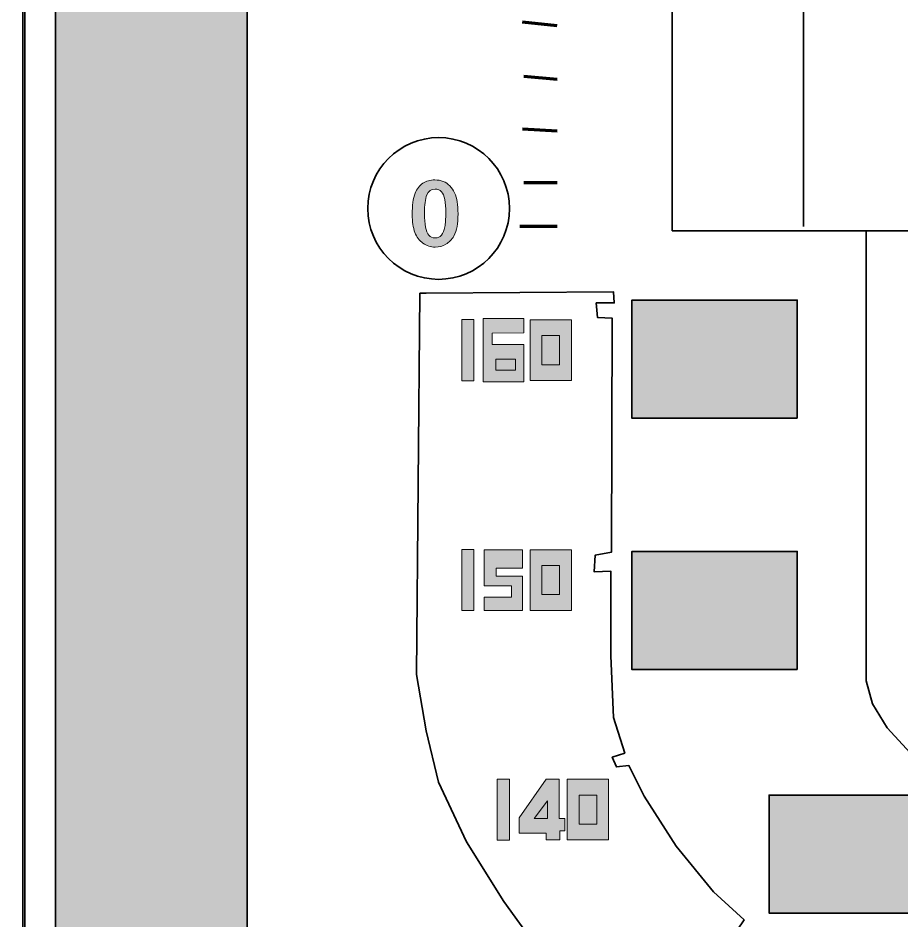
# Model space of a CAD drawing. Header units: inches. Extents: x 4.6 to 20.9, y -20.8 to -6.4.
# Drawn here: x 4.557 to 8.3, y -15.868 to -12.047 of the extents above; entities that cross this region are included whole.
import ezdxf

# ---------------------------------------------------------------- set-up
doc = ezdxf.new("R2010")
doc.units = ezdxf.units.IN
doc.header["$MEASUREMENT"] = 0
for name, color, linetype in [('Decorations', 7, 'Continuous'), ('Gold Things', 7, 'Continuous'), ('Parts Outlines', 7, 'Continuous'), ('Text', 7, 'Continuous')]:
    doc.layers.add(name, color=color, linetype=linetype)

# ---------------------------------------------------------------- blocks, each defined once
blk = doc.blocks.new('block 4')
at = {"layer": 'Decorations', "true_color": 0x231f20}
h = blk.add_hatch(color=179, dxfattribs=at)
h.dxf.hatch_style = 2
edge = h.paths.add_edge_path()
edge.add_spline(control_points=[(6.4204, -12.8757), (6.4204, -12.8964), (6.4191, -12.9142), (6.4166, -12.9291), (6.4141, -12.944), (6.4094, -12.9575), (6.4026, -12.9697), (6.394, -12.9846), (6.3829, -12.9961), (6.3692, -13.0042), (6.3556, -13.0122), (6.3404, -13.0163), (6.3237, -13.0163), (6.3045, -13.0163), (6.2873, -13.0109), (6.2721, -13), (6.2569, -12.9891), (6.2454, -12.9741), (6.2377, -12.9549), (6.2338, -12.9444), (6.2309, -12.9328), (6.2291, -12.9201), (6.2273, -12.9074), (6.2264, -12.8937), (6.2264, -12.8789), (6.2264, -12.8598), (6.2274, -12.8426), (6.2294, -12.8274), (6.2314, -12.8121), (6.2346, -12.7989), (6.2389, -12.788), (6.2463, -12.7698), (6.2572, -12.7559), (6.2713, -12.7464), (6.2856, -12.7368), (6.3025, -12.7321), (6.3222, -12.7321), (6.3352, -12.7321), (6.3471, -12.7342), (6.3577, -12.7384), (6.3683, -12.7426), (6.3776, -12.7488), (6.3856, -12.757), (6.3936, -12.7651), (6.4004, -12.7752), (6.406, -12.7872), (6.4156, -12.808), (6.4204, -12.8375), (6.4204, -12.8757)], knot_values=[0, 0, 0, 0, 1, 1, 1, 2, 2, 2, 3, 3, 3, 4, 4, 4, 5, 5, 5, 6, 6, 6, 7, 7, 7, 8, 8, 8, 9, 9, 9, 10, 10, 10, 11, 11, 11, 12, 12, 12, 13, 13, 13, 14, 14, 14, 15, 15, 15, 16, 16, 16, 16], degree=3, periodic=1)
edge = h.paths.add_edge_path()
edge.add_spline(control_points=[(6.3685, -12.8719), (6.3685, -12.8488), (6.3671, -12.8299), (6.3643, -12.8151), (6.3615, -12.8004), (6.3568, -12.7893), (6.3503, -12.7818), (6.3437, -12.7743), (6.3346, -12.7705), (6.323, -12.7705), (6.3063, -12.7705), (6.2947, -12.7789), (6.2882, -12.7957), (6.2817, -12.8125), (6.2785, -12.8384), (6.2785, -12.8734), (6.2785, -12.8972), (6.2799, -12.9166), (6.2826, -12.9318), (6.2854, -12.9469), (6.2901, -12.9584), (6.2967, -12.9662), (6.3032, -12.9739), (6.3121, -12.9778), (6.3234, -12.9778), (6.335, -12.9778), (6.3441, -12.9738), (6.3507, -12.9657), (6.3572, -12.9576), (6.3618, -12.946), (6.3645, -12.931), (6.3671, -12.916), (6.3685, -12.8963), (6.3685, -12.8719)], knot_values=[0, 0, 0, 0, 1, 1, 1, 2, 2, 2, 3, 3, 3, 4, 4, 4, 5, 5, 5, 6, 6, 6, 7, 7, 7, 8, 8, 8, 9, 9, 9, 10, 10, 10, 11, 11, 11, 11], degree=3, periodic=1)
at = {"layer": 'Decorations', "lineweight": 0}
for points, knots in [([(6.4204, -12.8757), (6.4204, -12.8964), (6.4191, -12.9142), (6.4166, -12.9291), (6.4141, -12.944), (6.4094, -12.9575), (6.4026, -12.9697), (6.394, -12.9846), (6.3829, -12.9961), (6.3692, -13.0042), (6.3556, -13.0122), (6.3404, -13.0163), (6.3237, -13.0163), (6.3045, -13.0163), (6.2873, -13.0109), (6.2721, -13), (6.2569, -12.9891), (6.2454, -12.9741), (6.2377, -12.9549), (6.2338, -12.9444), (6.2309, -12.9328), (6.2291, -12.9201), (6.2273, -12.9074), (6.2264, -12.8937), (6.2264, -12.8789), (6.2264, -12.8598), (6.2274, -12.8426), (6.2294, -12.8274), (6.2314, -12.8121), (6.2346, -12.7989), (6.2389, -12.788), (6.2463, -12.7698), (6.2572, -12.7559), (6.2713, -12.7464), (6.2856, -12.7368), (6.3025, -12.7321), (6.3222, -12.7321), (6.3352, -12.7321), (6.3471, -12.7342), (6.3577, -12.7384), (6.3683, -12.7426), (6.3776, -12.7488), (6.3856, -12.757), (6.3936, -12.7651), (6.4004, -12.7752), (6.406, -12.7872), (6.4156, -12.808), (6.4204, -12.8375), (6.4204, -12.8757)], [0, 0, 0, 0, 1, 1, 1, 2, 2, 2, 3, 3, 3, 4, 4, 4, 5, 5, 5, 6, 6, 6, 7, 7, 7, 8, 8, 8, 9, 9, 9, 10, 10, 10, 11, 11, 11, 12, 12, 12, 13, 13, 13, 14, 14, 14, 15, 15, 15, 16, 16, 16, 16]), ([(6.3685, -12.8719), (6.3685, -12.8488), (6.3671, -12.8299), (6.3643, -12.8151), (6.3615, -12.8004), (6.3568, -12.7893), (6.3503, -12.7818), (6.3437, -12.7743), (6.3346, -12.7705), (6.323, -12.7705), (6.3063, -12.7705), (6.2947, -12.7789), (6.2882, -12.7957), (6.2817, -12.8125), (6.2785, -12.8384), (6.2785, -12.8734), (6.2785, -12.8972), (6.2799, -12.9166), (6.2826, -12.9318), (6.2854, -12.9469), (6.2901, -12.9584), (6.2967, -12.9662), (6.3032, -12.9739), (6.3121, -12.9778), (6.3234, -12.9778), (6.335, -12.9778), (6.3441, -12.9738), (6.3507, -12.9657), (6.3572, -12.9576), (6.3618, -12.946), (6.3645, -12.931), (6.3671, -12.916), (6.3685, -12.8963), (6.3685, -12.8719)], [0, 0, 0, 0, 1, 1, 1, 2, 2, 2, 3, 3, 3, 4, 4, 4, 5, 5, 5, 6, 6, 6, 7, 7, 7, 8, 8, 8, 9, 9, 9, 10, 10, 10, 11, 11, 11, 11])]:
    blk.add_open_spline(points, degree=3, knots=knots, dxfattribs=at)

msp = doc.modelspace()

# ---------------------------------------------------------------- hatches: boundary and pattern name
at = {"layer": 'Decorations', "true_color": 0x231f20}
h = msp.add_hatch(color=179, dxfattribs=at)
h.dxf.hatch_style = 2
h.paths.add_polyline_path([(6.436, -13.3233), (6.4874, -13.3233), (6.4874, -13.582), (6.436, -13.582)])
h = msp.add_hatch(color=179, dxfattribs=at)
h.dxf.hatch_style = 2
h.paths.add_polyline_path([(6.5266, -13.3189), (6.5266, -13.5864), (6.6985, -13.5864), (6.6985, -13.4281), (6.5648, -13.4281), (6.5648, -13.3806), (6.6985, -13.3792), (6.6985, -13.3189)])
h = msp.add_hatch(color=179, dxfattribs=at)
h.dxf.hatch_style = 2
h.paths.add_polyline_path([(6.7256, -13.324), (6.7256, -13.5812), (6.9005, -13.5812), (6.9005, -13.324)])
at = {"layer": 'Decorations', "true_color": 0x000000}
h = msp.add_hatch(color=178, dxfattribs=at)
h.dxf.hatch_style = 2
h.paths.add_polyline_path([(6.7759, -13.3909), (6.7759, -13.5144), (6.8501, -13.5144), (6.8501, -13.3909)])
h = msp.add_hatch(color=178, dxfattribs=at)
h.dxf.hatch_style = 2
h.paths.add_polyline_path([(6.5802, -13.4908), (6.5802, -13.5379), (6.664, -13.5379), (6.664, -13.4908)])
at = {"layer": 'Decorations', "true_color": 0x231f20}
h = msp.add_hatch(color=179, dxfattribs=at)
h.dxf.hatch_style = 2
h.paths.add_polyline_path([(6.436, -14.2964), (6.4875, -14.2964), (6.4875, -14.555), (6.436, -14.555)])
h = msp.add_hatch(color=179, dxfattribs=at)
h.dxf.hatch_style = 2
h.paths.add_polyline_path([(6.531, -14.5543), (6.531, -14.4985), (6.6471, -14.4985), (6.6471, -14.45), (6.531, -14.45), (6.531, -14.2971), (6.6831, -14.2971), (6.6941, -14.2971), (6.6941, -14.375), (6.5824, -14.375), (6.5824, -14.4088), (6.6941, -14.4088), (6.6941, -14.5543)])
h = msp.add_hatch(color=179, dxfattribs=at)
h.dxf.hatch_style = 2
h.paths.add_polyline_path([(6.7256, -14.2971), (6.7256, -14.5543), (6.9005, -14.5543), (6.9005, -14.2971)])
at = {"layer": 'Decorations', "true_color": 0x000000}
h = msp.add_hatch(color=178, dxfattribs=at)
h.dxf.hatch_style = 2
h.paths.add_polyline_path([(6.7759, -14.3639), (6.7759, -14.4874), (6.8501, -14.4874), (6.8501, -14.3639)])
at = {"layer": 'Decorations', "true_color": 0x231f20}
h = msp.add_hatch(color=179, dxfattribs=at)
h.dxf.hatch_style = 2
h.paths.add_polyline_path([(6.5868, -15.2678), (6.6383, -15.2678), (6.6383, -15.5265), (6.5868, -15.5265)])
h = msp.add_hatch(color=179, dxfattribs=at)
h.dxf.hatch_style = 2
h.paths.add_polyline_path([(6.7936, -15.2685), (6.6789, -15.4317), (6.6789, -15.4964), (6.7936, -15.4964), (6.7936, -15.5258), (6.8509, -15.5258), (6.8509, -15.4876), (6.8729, -15.4876), (6.8729, -15.4346), (6.848, -15.4346), (6.848, -15.2685)])
h = msp.add_hatch(color=179, dxfattribs=at)
h.dxf.hatch_style = 2
h.paths.add_polyline_path([(6.8832, -15.2685), (6.8832, -15.5257), (7.0581, -15.5257), (7.0581, -15.2685)])
at = {"layer": 'Decorations', "true_color": 0x000000}
h = msp.add_hatch(color=178, dxfattribs=at)
h.dxf.hatch_style = 2
h.paths.add_polyline_path([(6.7988, -15.3597), (6.7429, -15.4346), (6.7988, -15.4346)])
h = msp.add_hatch(color=178, dxfattribs=at)
h.dxf.hatch_style = 2
h.paths.add_polyline_path([(6.9336, -15.3354), (6.9336, -15.4588), (7.0078, -15.4588), (7.0078, -15.3354)])
at = {"layer": 'Gold Things', "true_color": 0xf8ed31}
h = msp.add_hatch(color=2, dxfattribs=at)
h.dxf.hatch_style = 2
edge = h.paths.add_edge_path()
edge.add_spline(control_points=[(6.7617, -19.2793), (6.7617, -19.2793), (6.7617, -18.6619), (6.7617, -18.6619), (6.7617, -18.6619), (6.4228, -18.6682), (5.8792, -18.3092), (5.6026, -18.1265), (5.5269, -17.6624), (5.5269, -17.6624), (5.5269, -17.6624), (5.5269, -17.7004), (5.5269, -17.7004), (5.5269, -17.7004), (5.5269, -17.7004), (5.5269, -9.3485), (5.5269, -7.9493), (6.5994, -8.0786), (6.7617, -8.0786), (6.7617, -8.0786), (6.7617, -6.6087), (6.7617, -6.6087), (6.7617, -6.6087), (6.0281, -6.6116), (6.0281, -6.6116), (6.0281, -6.6116), (5.6924, -6.6116), (5.6924, -6.6116), (5.6924, -6.6116), (4.7539, -6.5928), (4.7329, -7.964), (4.7329, -7.964), (4.7155, -8.4755), (4.7155, -8.4755), (4.7155, -8.4755), (4.7155, -18.0887), (4.7155, -18.0887), (4.7155, -18.0887), (4.7155, -18.2798), (4.7155, -18.2798), (4.7155, -18.2798), (4.8022, -19.2793), (6.7617, -19.2793)], knot_values=[0, 0, 0, 0, 0.035278, 0.035278, 0.035278, 0.070556, 0.070556, 0.070556, 0.105833, 0.105833, 0.105833, 0.141111, 0.141111, 0.141111, 0.176389, 0.176389, 0.176389, 0.211667, 0.211667, 0.211667, 0.246944, 0.246944, 0.246944, 0.282222, 0.282222, 0.282222, 0.3175, 0.3175, 0.3175, 0.352778, 0.352778, 0.352778, 0.388056, 0.388056, 0.388056, 0.423333, 0.423333, 0.423333, 0.458611, 0.458611, 0.458611, 0.493889, 0.493889, 0.493889, 0.493889], degree=3, periodic=0)
edge.add_line((6.7617, -19.2793), (6.7617, -19.2793))
at = {"layer": 'Parts Outlines', "true_color": 0xed1f24}
h = msp.add_hatch(color=22, dxfattribs=at)
h.dxf.hatch_style = 2
h.paths.add_polyline_path([(7.8569, -13.7408), (7.1568, -13.7408), (7.1568, -13.2408), (7.8569, -13.2408)])
h = msp.add_hatch(color=22, dxfattribs=at)
h.dxf.hatch_style = 2
h.paths.add_polyline_path([(7.8569, -14.8043), (7.1568, -14.8043), (7.1568, -14.3043), (7.8569, -14.3043)])
h = msp.add_hatch(color=22, dxfattribs=at)
h.dxf.hatch_style = 2
h.paths.add_polyline_path([(8.4376, -15.8354), (7.7376, -15.8354), (7.7376, -15.3354), (8.4376, -15.3354)])

# ---------------------------------------------------------------- linework, layer by layer
at = {"layer": 'Decorations', "color": 179, "lineweight": 70, "true_color": 0x231f20}
for points in [[(6.8402, -12.0804), (6.6932, -12.065)], [(6.8402, -12.3075), (6.6985, -12.2943)], [(6.8402, -12.5258), (6.6932, -12.517)], [(6.8402, -12.7441), (6.6985, -12.7441)]]:
    msp.add_lwpolyline(points, dxfattribs=at)
at = {"layer": 'Decorations', "color": 179, "lineweight": 106, "true_color": 0x231f20}
msp.add_lwpolyline([(6.8402, -12.9293), (6.6815, -12.9293)], dxfattribs=at)
at = {"layer": 'Decorations', "color": 179, "lineweight": 35, "true_color": 0x231f20}
for points in [[(8.1492, -12.9469), (8.1492, -14.8519), (8.1756, -14.949), (8.2376, -15.0504), (8.3344, -15.1562), (8.4623, -15.24), (8.5637, -15.2929), (8.6651, -15.3282), (8.8018, -15.3282), (9.6095, -15.3282)], [(6.2589, -13.2115), (6.2442, -14.8255), (6.2853, -15.0636), (6.3383, -15.2812), (6.4558, -15.534), (6.6146, -15.7868), (6.8321, -16.0867), (7.132, -16.3395), (7.3907, -16.5159), (7.6964, -16.657), (8.0777, -16.7727), (8.5019, -16.8393), (9.0076, -16.8393), (14.117, -16.804), (14.3875, -16.7452), (14.7285, -16.6276), (15.1107, -16.4512), (15.4576, -16.1749), (15.728, -15.8868)], [(7.6024, -15.9073), (7.6318, -15.8633), (7.5024, -15.7457), (7.3437, -15.5516), (7.2084, -15.34), (7.1437, -15.2106), (7.0908, -15.2165), (7.0732, -15.1753), (7.1261, -15.1577), (7.0791, -15.0078), (7.0673, -14.7461), (7.0673, -14.3875), (6.9968, -14.3904), (7.0016, -14.3198), (7.0702, -14.3081), (7.0732, -13.3174), (7.0115, -13.3144), (7.0056, -13.2527), (7.082, -13.2527), (7.0791, -13.2057), (6.2853, -13.2115), (6.2589, -13.2115)]]:
    msp.add_lwpolyline(points, dxfattribs=at)
at = {"layer": 'Decorations', "lineweight": 0}
for points in [[(6.436, -13.3233), (6.4874, -13.3233), (6.4874, -13.582), (6.436, -13.582), (6.436, -13.3233)], [(6.5266, -13.3189), (6.5266, -13.5864), (6.6985, -13.5864), (6.6985, -13.4281), (6.5648, -13.4281), (6.5648, -13.3806), (6.6985, -13.3792), (6.6985, -13.3189), (6.5266, -13.3189)], [(6.7256, -13.324), (6.7256, -13.5812), (6.9005, -13.5812), (6.9005, -13.324), (6.7256, -13.324)], [(6.7759, -13.3909), (6.7759, -13.5144), (6.8501, -13.5144), (6.8501, -13.3909), (6.7759, -13.3909)], [(6.5802, -13.4908), (6.5802, -13.5379), (6.664, -13.5379), (6.664, -13.4908), (6.5802, -13.4908)], [(6.436, -14.2964), (6.4875, -14.2964), (6.4875, -14.555), (6.436, -14.555), (6.436, -14.2964)], [(6.531, -14.5543), (6.531, -14.4985), (6.6471, -14.4985), (6.6471, -14.45), (6.531, -14.45), (6.531, -14.2971), (6.6831, -14.2971), (6.6941, -14.2971), (6.6941, -14.375), (6.5824, -14.375), (6.5824, -14.4088), (6.6941, -14.4088), (6.6941, -14.5543), (6.531, -14.5543)], [(6.7256, -14.2971), (6.7256, -14.5543), (6.9005, -14.5543), (6.9005, -14.2971), (6.7256, -14.2971)], [(6.7759, -14.3639), (6.7759, -14.4874), (6.8501, -14.4874), (6.8501, -14.3639), (6.7759, -14.3639)], [(6.5868, -15.2678), (6.6383, -15.2678), (6.6383, -15.5265), (6.5868, -15.5265), (6.5868, -15.2678)], [(6.7936, -15.2685), (6.6789, -15.4317), (6.6789, -15.4964), (6.7936, -15.4964), (6.7936, -15.5258), (6.8509, -15.5258), (6.8509, -15.4876), (6.8729, -15.4876), (6.8729, -15.4346), (6.848, -15.4346), (6.848, -15.2685), (6.7936, -15.2685)], [(6.8832, -15.2685), (6.8832, -15.5257), (7.0581, -15.5257), (7.0581, -15.2685), (6.8832, -15.2685)], [(6.7988, -15.3597), (6.7429, -15.4346), (6.7988, -15.4346), (6.7988, -15.3597)], [(6.9336, -15.3354), (6.9336, -15.4588), (7.0078, -15.4588), (7.0078, -15.3354), (6.9336, -15.3354)]]:
    msp.add_lwpolyline(points, dxfattribs=at)
at = {"layer": 'Decorations', "color": 179, "lineweight": 35, "true_color": 0x231f20}
for points, knots in [([(17.7595, -8.9959), (17.7595, -8.9959), (17.7595, -18.174), (17.7595, -18.174), (17.7595, -18.174), (17.7595, -18.2627), (17.7595, -18.2627), (17.7595, -18.2627), (17.7793, -19.394), (15.5164, -19.394), (15.5164, -19.394), (15.5164, -19.4645), (15.5164, -19.4645), (15.5164, -19.4645), (15.5164, -20.0601), (15.5164, -20.0601), (15.5164, -20.0601), (15.6985, -20.2612), (15.6985, -20.2612), (15.6985, -20.2612), (15.6985, -20.7081), (15.6985, -20.7081), (15.6985, -20.7081), (15.6985, -20.7904), (15.6985, -20.7904), (15.6985, -20.7904), (6.6383, -20.7904), (6.6383, -20.7904), (6.6383, -20.7904), (6.6383, -20.2612), (6.6383, -20.2612), (6.6383, -20.2612), (6.8204, -20.0775), (6.8204, -20.0775), (6.8204, -20.0775), (6.8204, -19.4146), (6.8204, -19.4146), (4.5574, -19.4146), (4.5772, -18.2386), (4.5772, -18.2386), (4.5772, -18.2386), (4.5772, -17.4861), (4.5772, -17.4861), (4.5772, -17.4861), (4.5772, -8.9782), (4.5772, -8.9782), (4.5772, -8.9782), (4.5772, -8.1324), (4.5772, -8.1324), (4.5772, -6.3537), (5.7971, -6.4716), (5.7971, -6.4716), (5.7971, -6.4716), (6.156, -6.4702), (6.156, -6.4702), (6.156, -6.4702), (15.875, -6.47), (15.875, -6.47), (15.875, -6.47), (16.5429, -6.4716), (16.5429, -6.4716), (16.5429, -6.4716), (17.7544, -6.3584), (17.7544, -8.1324), (17.7544, -8.1324), (17.7595, -8.9959), (17.7595, -8.9959)], [0, 0, 0, 0, 1, 1, 1, 2, 2, 2, 3, 3, 3, 4, 4, 4, 5, 5, 5, 6, 6, 6, 7, 7, 7, 8, 8, 8, 9, 9, 9, 10, 10, 10, 11, 11, 11, 12, 12, 12, 13, 13, 13, 14, 14, 14, 15, 15, 15, 16, 16, 16, 17, 17, 17, 18, 18, 18, 19, 19, 19, 20, 20, 20, 21, 21, 21, 22, 22, 22, 22]), ([(13.3504, -11.1632), (13.4853, -11.1746), (13.4946, -11.3319), (13.4946, -11.3319), (13.4946, -11.3319), (13.4946, -12.9469), (13.4946, -12.9469), (13.4946, -12.9469), (15.1517, -12.9293), (15.1517, -12.9293), (15.1517, -12.9293), (15.1105, -10.8643), (15.1105, -10.8643), (15.0574, -10.6867), (14.9519, -10.207), (14.458, -9.9248), (13.9641, -9.6426), (13.3053, -9.6964), (13.3053, -9.6964), (13.3053, -9.6964), (8.5188, -9.6964), (8.5188, -9.6964), (8.5188, -9.6964), (8.3829, -9.7283), (8.3829, -9.7283), (8.3829, -9.7283), (8.277, -9.7662), (8.277, -9.7662), (8.277, -9.7662), (8.1624, -9.8131), (8.1624, -9.8131), (8.1624, -9.8131), (8.0345, -9.8797), (8.0345, -9.8797), (8.0345, -9.8797), (7.9139, -9.9593), (7.9139, -9.9593), (7.9139, -9.9593), (7.792, -10.0674), (7.792, -10.0674), (7.792, -10.0674), (7.6641, -10.2095), (7.6641, -10.2095), (7.6641, -10.2095), (7.5724, -10.346), (7.5724, -10.346), (7.5724, -10.346), (7.5009, -10.4656), (7.5009, -10.4656), (7.5009, -10.4656), (7.426, -10.61), (7.426, -10.61), (7.426, -10.61), (7.3754, -10.7568), (7.3754, -10.7568), (7.3754, -10.7568), (7.3278, -10.9245), (7.3278, -10.9245), (7.3278, -10.9245), (7.3278, -12.9469), (7.3278, -12.9469), (7.3278, -12.9469), (8.9723, -12.9469), (8.9723, -12.9469), (8.9723, -12.9469), (8.9385, -11.3319), (8.9385, -11.3319), (8.9385, -11.3319), (8.9694, -11.2415), (8.9694, -11.2415), (8.9694, -11.2415), (9.043, -11.1831), (9.043, -11.1831), (9.043, -11.1831), (9.1237, -11.1722), (9.1237, -11.1722), (9.1237, -11.1722), (13.3504, -11.1632), (13.3504, -11.1632)], [0, 0, 0, 0, 1, 1, 1, 2, 2, 2, 3, 3, 3, 4, 4, 4, 5, 5, 5, 6, 6, 6, 7, 7, 7, 8, 8, 8, 9, 9, 9, 10, 10, 10, 11, 11, 11, 12, 12, 12, 13, 13, 13, 14, 14, 14, 15, 15, 15, 16, 16, 16, 17, 17, 17, 18, 18, 18, 19, 19, 19, 20, 20, 20, 21, 21, 21, 22, 22, 22, 23, 23, 23, 24, 24, 24, 25, 25, 25, 26, 26, 26, 26]), ([(7.8826, -12.9293), (7.8826, -12.9293), (7.8826, -10.9434), (7.8826, -10.9434), (7.8826, -10.9434), (7.9139, -10.8253), (7.9139, -10.8253), (7.9139, -10.8253), (7.9816, -10.6832), (7.9816, -10.6832), (7.9816, -10.6832), (8.0918, -10.5562), (8.0918, -10.5562), (8.0918, -10.5562), (8.2065, -10.454), (8.2065, -10.454), (8.2065, -10.454), (8.33, -10.3644), (8.33, -10.3644), (8.33, -10.3644), (8.4667, -10.3011), (8.4667, -10.3011), (8.4667, -10.3011), (8.5945, -10.2387), (8.5945, -10.2387), (8.5945, -10.2387), (8.743, -10.2006), (8.743, -10.2006), (8.743, -10.2006), (13.3053, -10.2006), (13.3053, -10.2006), (13.3053, -10.2006), (13.7113, -10.2006), (13.7113, -10.2006), (13.7113, -10.2006), (14.3169, -10.2129), (14.5197, -10.8156), (14.5197, -10.8156), (14.5698, -10.9391), (14.5844, -11.1096), (14.5991, -11.2801), (14.5993, -12.9156), (14.5993, -12.9156)], [0, 0, 0, 0, 1, 1, 1, 2, 2, 2, 3, 3, 3, 4, 4, 4, 5, 5, 5, 6, 6, 6, 7, 7, 7, 8, 8, 8, 9, 9, 9, 10, 10, 10, 11, 11, 11, 12, 12, 12, 13, 13, 13, 14, 14, 14, 14])]:
    msp.add_open_spline(points, degree=3, knots=knots, dxfattribs=at)
at = {"layer": 'Decorations', "color": 178, "lineweight": 35, "true_color": 0x020202}
msp.add_open_spline([(6.6383, -12.8529), (6.6383, -13.0186), (6.5039, -13.1529), (6.3383, -13.1529), (6.1726, -13.1529), (6.0383, -13.0186), (6.0383, -12.8529), (6.0383, -12.6872), (6.1726, -12.5529), (6.3383, -12.5529), (6.5039, -12.5529), (6.6383, -12.6872), (6.6383, -12.8529)], degree=3, knots=[0, 0, 0, 0, 1, 1, 1, 2, 2, 2, 3, 3, 3, 4, 4, 4, 4], dxfattribs=at)
at = {"layer": 'Gold Things', "color": 179, "lineweight": 35, "true_color": 0x231f20}
for points, knots in [([(17.7683, -8.9959), (17.7683, -8.9959), (17.7683, -18.174), (17.7683, -18.174), (17.7683, -18.174), (17.7683, -18.2627), (17.7683, -18.2627), (17.7683, -18.2627), (17.7881, -19.394), (15.5252, -19.394), (15.5252, -19.394), (15.5252, -19.4645), (15.5252, -19.4645), (15.5252, -19.4645), (15.5252, -20.0601), (15.5252, -20.0601), (15.5252, -20.0601), (15.7073, -20.2612), (15.7073, -20.2612), (15.7073, -20.2612), (15.7073, -20.7081), (15.7073, -20.7081), (15.7073, -20.7081), (15.7073, -20.7904), (15.7073, -20.7904), (15.7073, -20.7904), (6.6471, -20.7904), (6.6471, -20.7904), (6.6471, -20.7904), (6.6471, -20.2612), (6.6471, -20.2612), (6.6471, -20.2612), (6.8292, -20.0775), (6.8292, -20.0775), (6.8292, -20.0775), (6.8292, -19.4146), (6.8292, -19.4146), (4.5662, -19.4146), (4.586, -18.2386), (4.586, -18.2386), (4.586, -18.2386), (4.586, -17.4861), (4.586, -17.4861), (4.586, -17.4861), (4.586, -8.9782), (4.586, -8.9782), (4.586, -8.9782), (4.586, -8.1324), (4.586, -8.1324), (4.586, -6.3537), (5.8059, -6.4716), (5.8059, -6.4716), (5.8059, -6.4716), (6.1648, -6.4702), (6.1648, -6.4702), (6.1648, -6.4702), (15.8838, -6.47), (15.8838, -6.47), (15.8838, -6.47), (16.5517, -6.4716), (16.5517, -6.4716), (16.5517, -6.4716), (17.7632, -6.3584), (17.7632, -8.1324), (17.7632, -8.1324), (17.7683, -8.9959), (17.7683, -8.9959)], [0, 0, 0, 0, 1, 1, 1, 2, 2, 2, 3, 3, 3, 4, 4, 4, 5, 5, 5, 6, 6, 6, 7, 7, 7, 8, 8, 8, 9, 9, 9, 10, 10, 10, 11, 11, 11, 12, 12, 12, 13, 13, 13, 14, 14, 14, 15, 15, 15, 16, 16, 16, 17, 17, 17, 18, 18, 18, 19, 19, 19, 20, 20, 20, 21, 21, 21, 22, 22, 22, 22]), ([(6.7617, -19.2793), (6.7617, -19.2793), (6.7617, -18.6619), (6.7617, -18.6619), (6.7617, -18.6619), (6.4228, -18.6682), (5.8792, -18.3092), (5.6026, -18.1265), (5.5269, -17.6624), (5.5269, -17.6624), (5.5269, -17.6624), (5.5269, -17.7004), (5.5269, -17.7004), (5.5269, -17.7004), (5.5269, -17.7004), (5.5269, -9.3485), (5.5269, -7.9493), (6.5994, -8.0786), (6.7617, -8.0786), (6.7617, -8.0786), (6.7617, -6.6087), (6.7617, -6.6087), (6.7617, -6.6087), (6.0281, -6.6116), (6.0281, -6.6116), (6.0281, -6.6116), (5.6924, -6.6116), (5.6924, -6.6116), (5.6924, -6.6116), (4.7539, -6.5928), (4.7329, -7.964), (4.7329, -7.964), (4.7155, -8.4755), (4.7155, -8.4755), (4.7155, -8.4755), (4.7155, -18.0887), (4.7155, -18.0887), (4.7155, -18.0887), (4.7155, -18.2798), (4.7155, -18.2798), (4.7155, -18.2798), (4.8022, -19.2793), (6.7617, -19.2793)], [0, 0, 0, 0, 1, 1, 1, 2, 2, 2, 3, 3, 3, 4, 4, 4, 5, 5, 5, 6, 6, 6, 7, 7, 7, 8, 8, 8, 9, 9, 9, 10, 10, 10, 11, 11, 11, 12, 12, 12, 13, 13, 13, 14, 14, 14, 14])]:
    msp.add_open_spline(points, degree=3, knots=knots, dxfattribs=at)
at = {"layer": 'Parts Outlines', "color": 179, "lineweight": 35, "true_color": 0x231f20}
for points in [[(7.8569, -13.7408), (7.1568, -13.7408), (7.1568, -13.2408), (7.8569, -13.2408), (7.8569, -13.7408)], [(7.8569, -14.8043), (7.1568, -14.8043), (7.1568, -14.3043), (7.8569, -14.3043), (7.8569, -14.8043)], [(8.4376, -15.8354), (7.7376, -15.8354), (7.7376, -15.3354), (8.4376, -15.3354), (8.4376, -15.8354)]]:
    msp.add_lwpolyline(points, dxfattribs=at)
msp.add_open_spline([(17.7595, -8.9958), (17.7595, -8.9958), (17.7595, -18.174), (17.7595, -18.174), (17.7595, -18.174), (17.7595, -18.2627), (17.7595, -18.2627), (17.7595, -18.2627), (17.7793, -19.394), (15.5164, -19.394), (15.5164, -19.394), (15.5164, -19.4645), (15.5164, -19.4645), (15.5164, -19.4645), (15.5164, -20.0601), (15.5164, -20.0601), (15.5164, -20.0601), (15.6985, -20.2612), (15.6985, -20.2612), (15.6985, -20.2612), (15.6985, -20.7081), (15.6985, -20.7081), (15.6985, -20.7081), (15.6985, -20.7904), (15.6985, -20.7904), (15.6985, -20.7904), (6.6383, -20.7904), (6.6383, -20.7904), (6.6383, -20.7904), (6.6383, -20.2612), (6.6383, -20.2612), (6.6383, -20.2612), (6.8204, -20.0775), (6.8204, -20.0775), (6.8204, -20.0775), (6.8204, -19.4146), (6.8204, -19.4146), (4.5574, -19.4146), (4.5772, -18.2386), (4.5772, -18.2386), (4.5772, -18.2386), (4.5772, -17.486), (4.5772, -17.486), (4.5772, -17.486), (4.5772, -8.9782), (4.5772, -8.9782), (4.5772, -8.9782), (4.5772, -8.1324), (4.5772, -8.1324), (4.5772, -6.3537), (5.7971, -6.4716), (5.7971, -6.4716), (5.7971, -6.4716), (6.156, -6.4702), (6.156, -6.4702), (6.156, -6.4702), (15.875, -6.47), (15.875, -6.47), (15.875, -6.47), (16.5429, -6.4716), (16.5429, -6.4716), (16.5429, -6.4716), (17.7544, -6.3584), (17.7544, -8.1324), (17.7544, -8.1324), (17.7595, -8.9958), (17.7595, -8.9958)], degree=3, knots=[0, 0, 0, 0, 1, 1, 1, 2, 2, 2, 3, 3, 3, 4, 4, 4, 5, 5, 5, 6, 6, 6, 7, 7, 7, 8, 8, 8, 9, 9, 9, 10, 10, 10, 11, 11, 11, 12, 12, 12, 13, 13, 13, 14, 14, 14, 15, 15, 15, 16, 16, 16, 17, 17, 17, 18, 18, 18, 19, 19, 19, 20, 20, 20, 21, 21, 21, 22, 22, 22, 22], dxfattribs=at)
at = {"layer": 'Text', "color": 179, "lineweight": 35, "true_color": 0x231f20}
msp.add_open_spline([(17.7595, -8.9958), (17.7595, -8.9958), (17.7595, -18.174), (17.7595, -18.174), (17.7595, -18.174), (17.7595, -18.2627), (17.7595, -18.2627), (17.7595, -18.2627), (17.7793, -19.394), (15.5164, -19.394), (15.5164, -19.394), (15.5164, -19.4645), (15.5164, -19.4645), (15.5164, -19.4645), (15.5164, -20.0601), (15.5164, -20.0601), (15.5164, -20.0601), (15.6985, -20.2612), (15.6985, -20.2612), (15.6985, -20.2612), (15.6985, -20.7081), (15.6985, -20.7081), (15.6985, -20.7081), (15.6985, -20.7904), (15.6985, -20.7904), (15.6985, -20.7904), (6.6383, -20.7904), (6.6383, -20.7904), (6.6383, -20.7904), (6.6383, -20.2612), (6.6383, -20.2612), (6.6383, -20.2612), (6.8204, -20.0775), (6.8204, -20.0775), (6.8204, -20.0775), (6.8204, -19.4146), (6.8204, -19.4146), (4.5574, -19.4146), (4.5772, -18.2386), (4.5772, -18.2386), (4.5772, -18.2386), (4.5772, -17.486), (4.5772, -17.486), (4.5772, -17.486), (4.5772, -8.9782), (4.5772, -8.9782), (4.5772, -8.9782), (4.5772, -8.1324), (4.5772, -8.1324), (4.5772, -6.3537), (5.7971, -6.4716), (5.7971, -6.4716), (5.7971, -6.4716), (6.156, -6.4702), (6.156, -6.4702), (6.156, -6.4702), (15.875, -6.47), (15.875, -6.47), (15.875, -6.47), (16.5429, -6.4716), (16.5429, -6.4716), (16.5429, -6.4716), (17.7544, -6.3584), (17.7544, -8.1324), (17.7544, -8.1324), (17.7595, -8.9958), (17.7595, -8.9958)], degree=3, knots=[0, 0, 0, 0, 1, 1, 1, 2, 2, 2, 3, 3, 3, 4, 4, 4, 5, 5, 5, 6, 6, 6, 7, 7, 7, 8, 8, 8, 9, 9, 9, 10, 10, 10, 11, 11, 11, 12, 12, 12, 13, 13, 13, 14, 14, 14, 15, 15, 15, 16, 16, 16, 17, 17, 17, 18, 18, 18, 19, 19, 19, 20, 20, 20, 21, 21, 21, 22, 22, 22, 22], dxfattribs=at)

# ---------------------------------------------------------------- block references
at = {"layer": 'Decorations'}
msp.add_blockref('block 4', (0, 0), dxfattribs=at)

doc.saveas('drawing.dxf')
